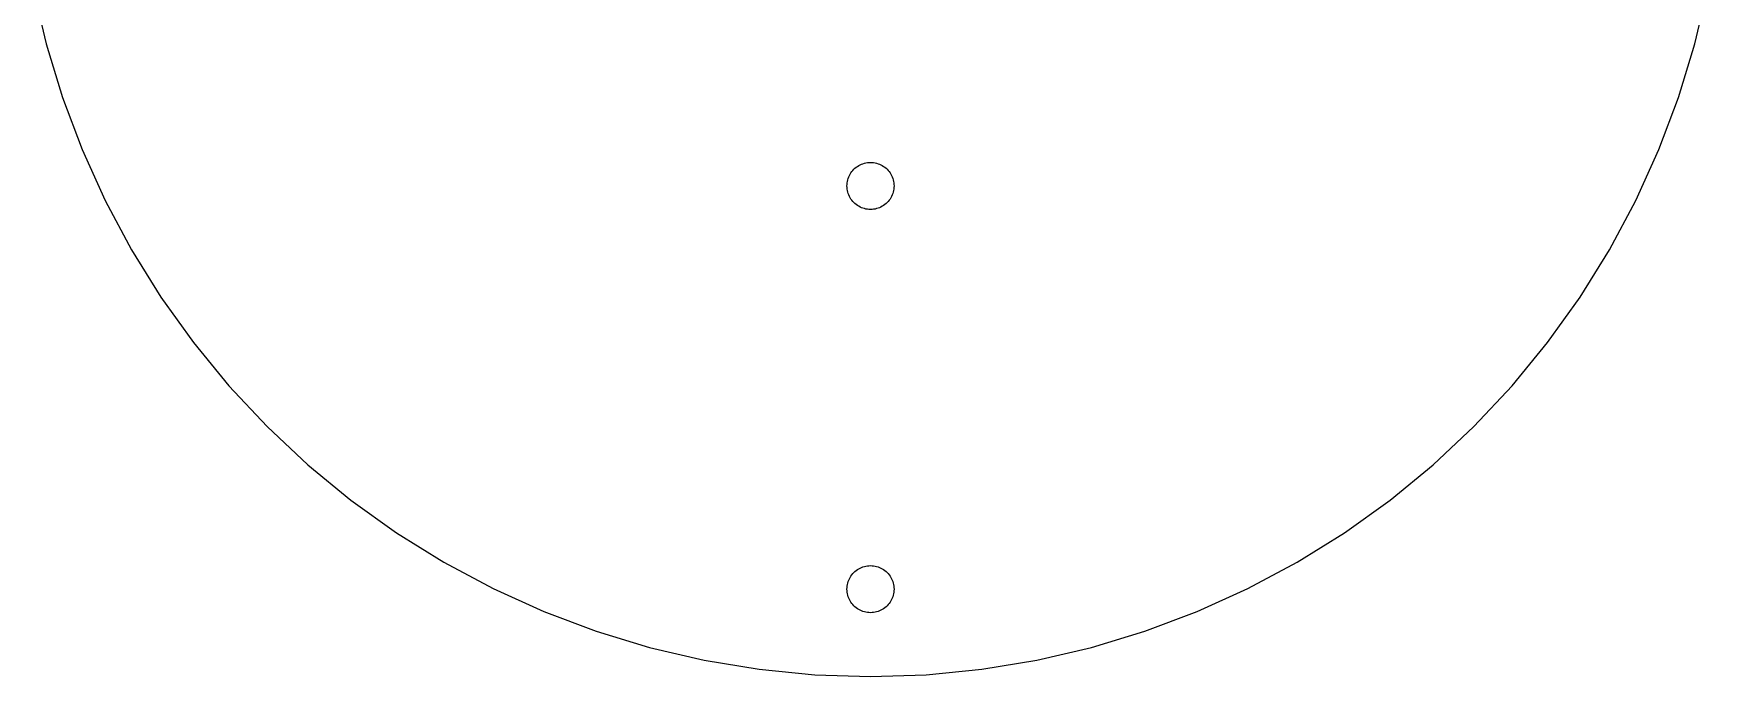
# Model space of a CAD drawing. Header units: metres. Extents: x -64 to 63, y -64 to 64.
# Drawn here: x -62.3 to 62.3, y -63.5 to -15.7 of the extents above; entities that cross this region are included whole.
import ezdxf

# ---------------------------------------------------------------- set-up
doc = ezdxf.new("R2010")
doc.units = ezdxf.units.M

msp = doc.modelspace()

# ---------------------------------------------------------------- linework, layer by layer
for p, q in [((-62.2799, -12.3882), (-61.3363, -16.435)), ((61.3363, -16.435), (62.2799, -12.3882)), ((-61.3363, -16.435), (-60.1301, -20.4114)), ((60.1301, -20.4114), (61.3363, -16.435)), ((-60.1301, -20.4114), (-58.6663, -24.3004)), ((58.6663, -24.3004), (60.1301, -20.4114)), ((-58.6663, -24.3004), (-56.9514, -28.0853)), ((56.9514, -28.0853), (58.6663, -24.3004)), ((-1.56952, -26.226), (-1.51553, -26.125)), ((-1.51553, -26.125), (-1.45506, -26.0277)), ((-1.45506, -26.0277), (-1.38837, -25.9347)), ((-1.38837, -25.9347), (-1.31572, -25.8461)), ((-1.31572, -25.8461), (-1.23743, -25.7626)), ((-1.23743, -25.7626), (-1.15385, -25.6843)), ((-1.15385, -25.6843), (-1.06532, -25.6116)), ((-1.06532, -25.6116), (-0.972244, -25.5449)), ((-0.972244, -25.5449), (-0.875, -25.4845)), ((-0.875, -25.4845), (-0.774002, -25.4305)), ((-0.774002, -25.4305), (-0.669693, -25.3832)), ((-0.669693, -25.3832), (-0.562515, -25.3429)), ((-0.562515, -25.3429), (-0.452927, -25.3096)), ((-0.452927, -25.3096), (-0.3414, -25.2836)), ((-0.3414, -25.2836), (-0.228409, -25.265)), ((-0.228409, -25.265), (-0.114441, -25.2537)), ((-0.114441, -25.2537), (0, -25.25)), ((0, -25.25), (0.114441, -25.2537)), ((0.114441, -25.2537), (0.228409, -25.265)), ((0.228409, -25.265), (0.3414, -25.2836)), ((0.3414, -25.2836), (0.452927, -25.3096)), ((0.452927, -25.3096), (0.562515, -25.3429)), ((0.562515, -25.3429), (0.669693, -25.3832)), ((0.669693, -25.3832), (0.774002, -25.4305)), ((0.774002, -25.4305), (0.875, -25.4845)), ((0.875, -25.4845), (0.972244, -25.5449)), ((0.972244, -25.5449), (1.06532, -25.6116)), ((1.06532, -25.6116), (1.15385, -25.6843)), ((1.15385, -25.6843), (1.23743, -25.7626)), ((1.23743, -25.7626), (1.31572, -25.8461)), ((1.31572, -25.8461), (1.38837, -25.9347)), ((1.38837, -25.9347), (1.45506, -26.0277)), ((1.45506, -26.0277), (1.51553, -26.125)), ((1.51553, -26.125), (1.56952, -26.226)), ((-1.75, -27), (-1.74625, -26.8855)), ((-1.74625, -27.1144), (-1.75, -27)), ((-1.74625, -26.8855), (-1.73502, -26.7716)), ((-1.73502, -27.2284), (-1.74625, -27.1144)), ((-1.73502, -26.7716), (-1.71637, -26.6586)), ((-1.71637, -27.3414), (-1.73502, -27.2284)), ((-1.71637, -26.6586), (-1.69037, -26.5471)), ((-1.69037, -27.4529), (-1.71637, -27.3414)), ((-1.69037, -26.5471), (-1.65712, -26.4375)), ((-1.65712, -26.4375), (-1.61678, -26.3303)), ((-1.61678, -26.3303), (-1.56952, -26.226)), ((1.56952, -26.226), (1.61678, -26.3303)), ((1.61678, -26.3303), (1.65712, -26.4375)), ((1.65712, -26.4375), (1.69037, -26.5471)), ((1.69037, -26.5471), (1.71637, -26.6586)), ((1.71637, -27.3414), (1.69037, -27.4529)), ((1.71637, -26.6586), (1.73502, -26.7716)), ((1.73502, -27.2284), (1.71637, -27.3414)), ((1.73502, -26.7716), (1.74625, -26.8855)), ((1.74625, -27.1144), (1.73502, -27.2284)), ((1.74625, -26.8855), (1.75, -27)), ((1.75, -27), (1.74625, -27.1144)), ((-56.9514, -28.0853), (-54.9926, -31.75)), ((-1.65712, -27.5625), (-1.69037, -27.4529)), ((-1.61678, -27.6697), (-1.65712, -27.5625)), ((-1.56952, -27.774), (-1.61678, -27.6697)), ((-1.51553, -27.875), (-1.56952, -27.774)), ((-1.45506, -27.9722), (-1.51553, -27.875)), ((-1.38837, -28.0653), (-1.45506, -27.9722)), ((-1.31572, -28.1539), (-1.38837, -28.0653)), ((-1.23743, -28.2374), (-1.31572, -28.1539)), ((-1.15385, -28.3157), (-1.23743, -28.2374)), ((-1.06532, -28.3884), (-1.15385, -28.3157)), ((-0.972244, -28.4551), (-1.06532, -28.3884)), ((-0.875, -28.5155), (-0.972244, -28.4551)), ((-0.774002, -28.5695), (-0.875, -28.5155)), ((-0.669693, -28.6168), (-0.774002, -28.5695)), ((-0.562515, -28.6571), (-0.669693, -28.6168)), ((0.669693, -28.6168), (0.562515, -28.6571)), ((0.774002, -28.5695), (0.669693, -28.6168)), ((0.875, -28.5155), (0.774002, -28.5695)), ((0.972244, -28.4551), (0.875, -28.5155)), ((1.06532, -28.3884), (0.972244, -28.4551)), ((1.15385, -28.3157), (1.06532, -28.3884)), ((1.23743, -28.2374), (1.15385, -28.3157)), ((1.31572, -28.1539), (1.23743, -28.2374)), ((1.38837, -28.0653), (1.31572, -28.1539)), ((1.45506, -27.9722), (1.38837, -28.0653)), ((1.51553, -27.875), (1.45506, -27.9722)), ((1.56952, -27.774), (1.51553, -27.875)), ((1.61678, -27.6697), (1.56952, -27.774)), ((1.65712, -27.5625), (1.61678, -27.6697)), ((1.69037, -27.4529), (1.65712, -27.5625)), ((54.9926, -31.75), (56.9514, -28.0853)), ((-0.452927, -28.6904), (-0.562515, -28.6571)), ((-0.3414, -28.7164), (-0.452927, -28.6904)), ((-0.228409, -28.735), (-0.3414, -28.7164)), ((-0.114441, -28.7462), (-0.228409, -28.735)), ((0, -28.75), (-0.114441, -28.7462)), ((0.114441, -28.7462), (0, -28.75)), ((0.228409, -28.735), (0.114441, -28.7462)), ((0.3414, -28.7164), (0.228409, -28.735)), ((0.452927, -28.6904), (0.3414, -28.7164)), ((0.562515, -28.6571), (0.452927, -28.6904)), ((-54.9926, -31.75), (-52.7983, -35.2787)), ((52.7983, -35.2787), (54.9926, -31.75)), ((-52.7983, -35.2787), (-50.3779, -38.6563)), ((50.3779, -38.6563), (52.7983, -35.2787)), ((-50.3779, -38.6563), (-47.7418, -41.8685)), ((47.7418, -41.8685), (50.3779, -38.6563)), ((-47.7418, -41.8685), (-44.9013, -44.9013)), ((44.9013, -44.9013), (47.7418, -41.8685)), ((-44.9013, -44.9013), (-41.8685, -47.7418)), ((41.8685, -47.7418), (44.9013, -44.9013)), ((-41.8685, -47.7418), (-38.6563, -50.3779)), ((38.6563, -50.3779), (41.8685, -47.7418)), ((-38.6563, -50.3779), (-35.2787, -52.7983)), ((35.2787, -52.7983), (38.6563, -50.3779)), ((-35.2787, -52.7983), (-31.75, -54.9926)), ((31.75, -54.9926), (35.2787, -52.7983)), ((-31.75, -54.9926), (-28.0853, -56.9514)), ((-1.51553, -56.125), (-1.45506, -56.0277)), ((-1.45506, -56.0277), (-1.38837, -55.9347)), ((-1.38837, -55.9347), (-1.31572, -55.8461)), ((-1.31572, -55.8461), (-1.23743, -55.7626)), ((-1.23743, -55.7626), (-1.15385, -55.6843)), ((-1.15385, -55.6843), (-1.06532, -55.6116)), ((-1.06532, -55.6116), (-0.972244, -55.5449)), ((-0.972244, -55.5449), (-0.875, -55.4845)), ((-0.875, -55.4845), (-0.774002, -55.4305)), ((-0.774002, -55.4305), (-0.669693, -55.3832)), ((-0.669693, -55.3832), (-0.562515, -55.3429)), ((-0.562515, -55.3429), (-0.452927, -55.3096)), ((-0.452927, -55.3096), (-0.3414, -55.2836)), ((-0.3414, -55.2836), (-0.228409, -55.265)), ((-0.228409, -55.265), (-0.114441, -55.2537)), ((-0.114441, -55.2537), (0, -55.25)), ((0, -55.25), (0.114441, -55.2537)), ((0.114441, -55.2537), (0.228409, -55.265)), ((0.228409, -55.265), (0.3414, -55.2836)), ((0.3414, -55.2836), (0.452927, -55.3096)), ((0.452927, -55.3096), (0.562515, -55.3429)), ((0.562515, -55.3429), (0.669693, -55.3832)), ((0.669693, -55.3832), (0.774002, -55.4305)), ((0.774002, -55.4305), (0.875, -55.4845)), ((0.875, -55.4845), (0.972244, -55.5449)), ((0.972244, -55.5449), (1.06532, -55.6116)), ((1.06532, -55.6116), (1.15385, -55.6843)), ((1.15385, -55.6843), (1.23743, -55.7626)), ((1.23743, -55.7626), (1.31572, -55.8461)), ((1.31572, -55.8461), (1.38837, -55.9347)), ((1.38837, -55.9347), (1.45506, -56.0277)), ((1.45506, -56.0277), (1.51553, -56.125)), ((28.0853, -56.9514), (31.75, -54.9926)), ((-28.0853, -56.9514), (-24.3004, -58.6663)), ((-1.75, -57), (-1.74625, -56.8855)), ((-1.74625, -57.1144), (-1.75, -57)), ((-1.74625, -56.8855), (-1.73502, -56.7716)), ((-1.73502, -57.2284), (-1.74625, -57.1144)), ((-1.73502, -56.7716), (-1.71637, -56.6586)), ((-1.71637, -57.3414), (-1.73502, -57.2284)), ((-1.71637, -56.6586), (-1.69037, -56.5471)), ((-1.69037, -56.5471), (-1.65712, -56.4375)), ((-1.65712, -56.4375), (-1.61678, -56.3303)), ((-1.61678, -56.3303), (-1.56952, -56.226)), ((-1.56952, -56.226), (-1.51553, -56.125)), ((1.51553, -56.125), (1.56952, -56.226)), ((1.56952, -56.226), (1.61678, -56.3303)), ((1.61678, -56.3303), (1.65712, -56.4375)), ((1.65712, -56.4375), (1.69037, -56.5471)), ((1.69037, -56.5471), (1.71637, -56.6586)), ((1.71637, -56.6586), (1.73502, -56.7716)), ((1.73502, -57.2284), (1.71637, -57.3414)), ((1.73502, -56.7716), (1.74625, -56.8855)), ((1.74625, -57.1144), (1.73502, -57.2284)), ((1.74625, -56.8855), (1.75, -57)), ((1.75, -57), (1.74625, -57.1144)), ((24.3004, -58.6663), (28.0853, -56.9514)), ((-1.69037, -57.4529), (-1.71637, -57.3414)), ((-1.65712, -57.5625), (-1.69037, -57.4529)), ((-1.61678, -57.6697), (-1.65712, -57.5625)), ((-1.56952, -57.774), (-1.61678, -57.6697)), ((-1.51553, -57.875), (-1.56952, -57.774)), ((-1.45506, -57.9722), (-1.51553, -57.875)), ((-1.38837, -58.0653), (-1.45506, -57.9722)), ((-1.31572, -58.1539), (-1.38837, -58.0653)), ((-1.23743, -58.2374), (-1.31572, -58.1539)), ((-1.15385, -58.3157), (-1.23743, -58.2374)), ((-1.06532, -58.3884), (-1.15385, -58.3157)), ((-0.972244, -58.4551), (-1.06532, -58.3884)), ((-0.875, -58.5155), (-0.972244, -58.4551)), ((-0.774002, -58.5695), (-0.875, -58.5155)), ((0.875, -58.5155), (0.774002, -58.5695)), ((0.972244, -58.4551), (0.875, -58.5155)), ((1.06532, -58.3884), (0.972244, -58.4551)), ((1.15385, -58.3157), (1.06532, -58.3884)), ((1.23743, -58.2374), (1.15385, -58.3157)), ((1.31572, -58.1539), (1.23743, -58.2374)), ((1.38837, -58.0653), (1.31572, -58.1539)), ((1.45506, -57.9722), (1.38837, -58.0653)), ((1.51553, -57.875), (1.45506, -57.9722)), ((1.56952, -57.774), (1.51553, -57.875)), ((1.61678, -57.6697), (1.56952, -57.774)), ((1.65712, -57.5625), (1.61678, -57.6697)), ((1.69037, -57.4529), (1.65712, -57.5625)), ((1.71637, -57.3414), (1.69037, -57.4529)), ((-24.3004, -58.6663), (-20.4114, -60.1301)), ((-0.669693, -58.6168), (-0.774002, -58.5695)), ((-0.562515, -58.6571), (-0.669693, -58.6168)), ((-0.452927, -58.6904), (-0.562515, -58.6571)), ((-0.3414, -58.7164), (-0.452927, -58.6904)), ((-0.228409, -58.735), (-0.3414, -58.7164)), ((-0.114441, -58.7462), (-0.228409, -58.735)), ((0, -58.75), (-0.114441, -58.7462)), ((0.114441, -58.7462), (0, -58.75)), ((0.228409, -58.735), (0.114441, -58.7462)), ((0.3414, -58.7164), (0.228409, -58.735)), ((0.452927, -58.6904), (0.3414, -58.7164)), ((0.562515, -58.6571), (0.452927, -58.6904)), ((0.669693, -58.6168), (0.562515, -58.6571)), ((0.774002, -58.5695), (0.669693, -58.6168)), ((20.4114, -60.1301), (24.3004, -58.6663)), ((-20.4114, -60.1301), (-16.435, -61.3363)), ((16.435, -61.3363), (20.4114, -60.1301)), ((-16.435, -61.3363), (-12.3882, -62.2799)), ((-12.3882, -62.2799), (-8.28841, -62.9567)), ((8.28841, -62.9567), (12.3882, -62.2799)), ((12.3882, -62.2799), (16.435, -61.3363)), ((-8.28841, -62.9567), (-4.15309, -63.364)), ((-4.15309, -63.364), (0, -63.5)), ((0, -63.5), (4.15309, -63.364)), ((4.15309, -63.364), (8.28841, -62.9567))]:
    msp.add_line(p, q)

doc.saveas('drawing.dxf')
